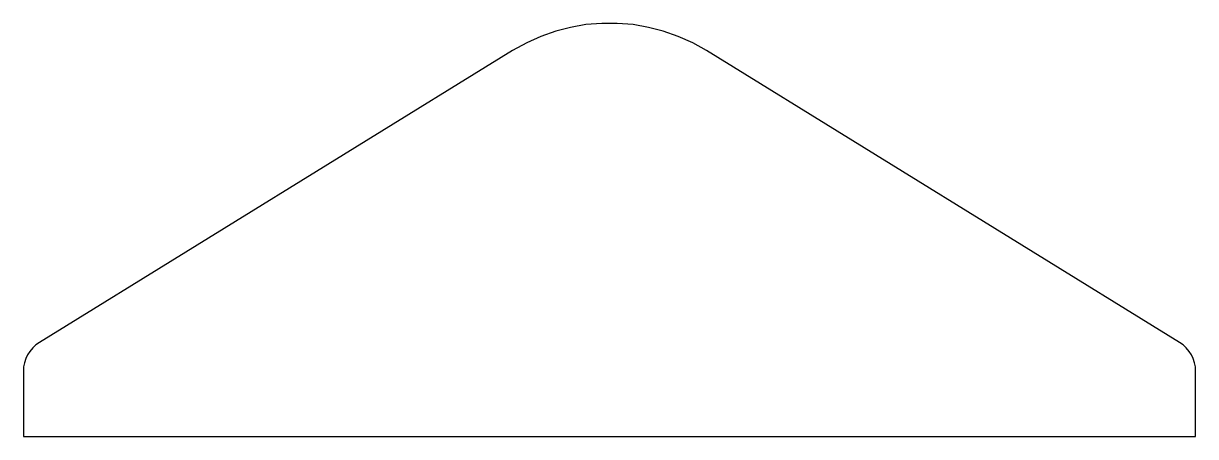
# Model space of a CAD drawing. Extents: x -134.8 to -64.8, y 194.6 to 219.3.
import ezdxf

# ---------------------------------------------------------------- set-up
doc = ezdxf.new("R2010")
doc.units = 0
doc.layers.add('Layer_1', color=7, linetype='CONTINUOUS')

msp = doc.modelspace()

# ---------------------------------------------------------------- linework, layer by layer
at = {"layer": 'Layer_1', "color": 7}
for points in [[(-65.73094, 200.213525), (-93.98844, 217.640747), (-94.799829, 218.099358), (-95.681773, 218.487413), (-96.563717, 218.804913), (-97.445662, 219.01658), (-98.362884, 219.192969), (-99.315384, 219.263525), (-100.232606, 219.263525), (-101.185106, 219.192969), (-102.102328, 219.01658), (-102.984273, 218.804913), (-103.866217, 218.487413), (-104.712884, 218.099358), (-105.559551, 217.640747), (-133.81705, 200.213525)], [(-133.81705, 200.213525), (-134.028717, 200.072414), (-134.205106, 199.896025), (-134.381494, 199.684358), (-134.522606, 199.472692), (-134.628439, 199.261025), (-134.698994, 199.014081), (-134.76955, 198.767136), (-134.76955, 198.520192)], [(-64.77844, 198.520192), (-64.77844, 198.767136), (-64.848996, 199.014081), (-64.919552, 199.261025), (-65.025385, 199.472692), (-65.166496, 199.684358), (-65.342885, 199.896025), (-65.519274, 200.072414), (-65.73094, 200.213525)], [(-134.76955, 198.520192), (-134.76955, 194.604358), (-64.77844, 194.604358)], [(-64.77844, 194.604358), (-64.77844, 198.520192)]]:
    msp.add_lwpolyline(points, dxfattribs=at)

doc.saveas('drawing.dxf')
